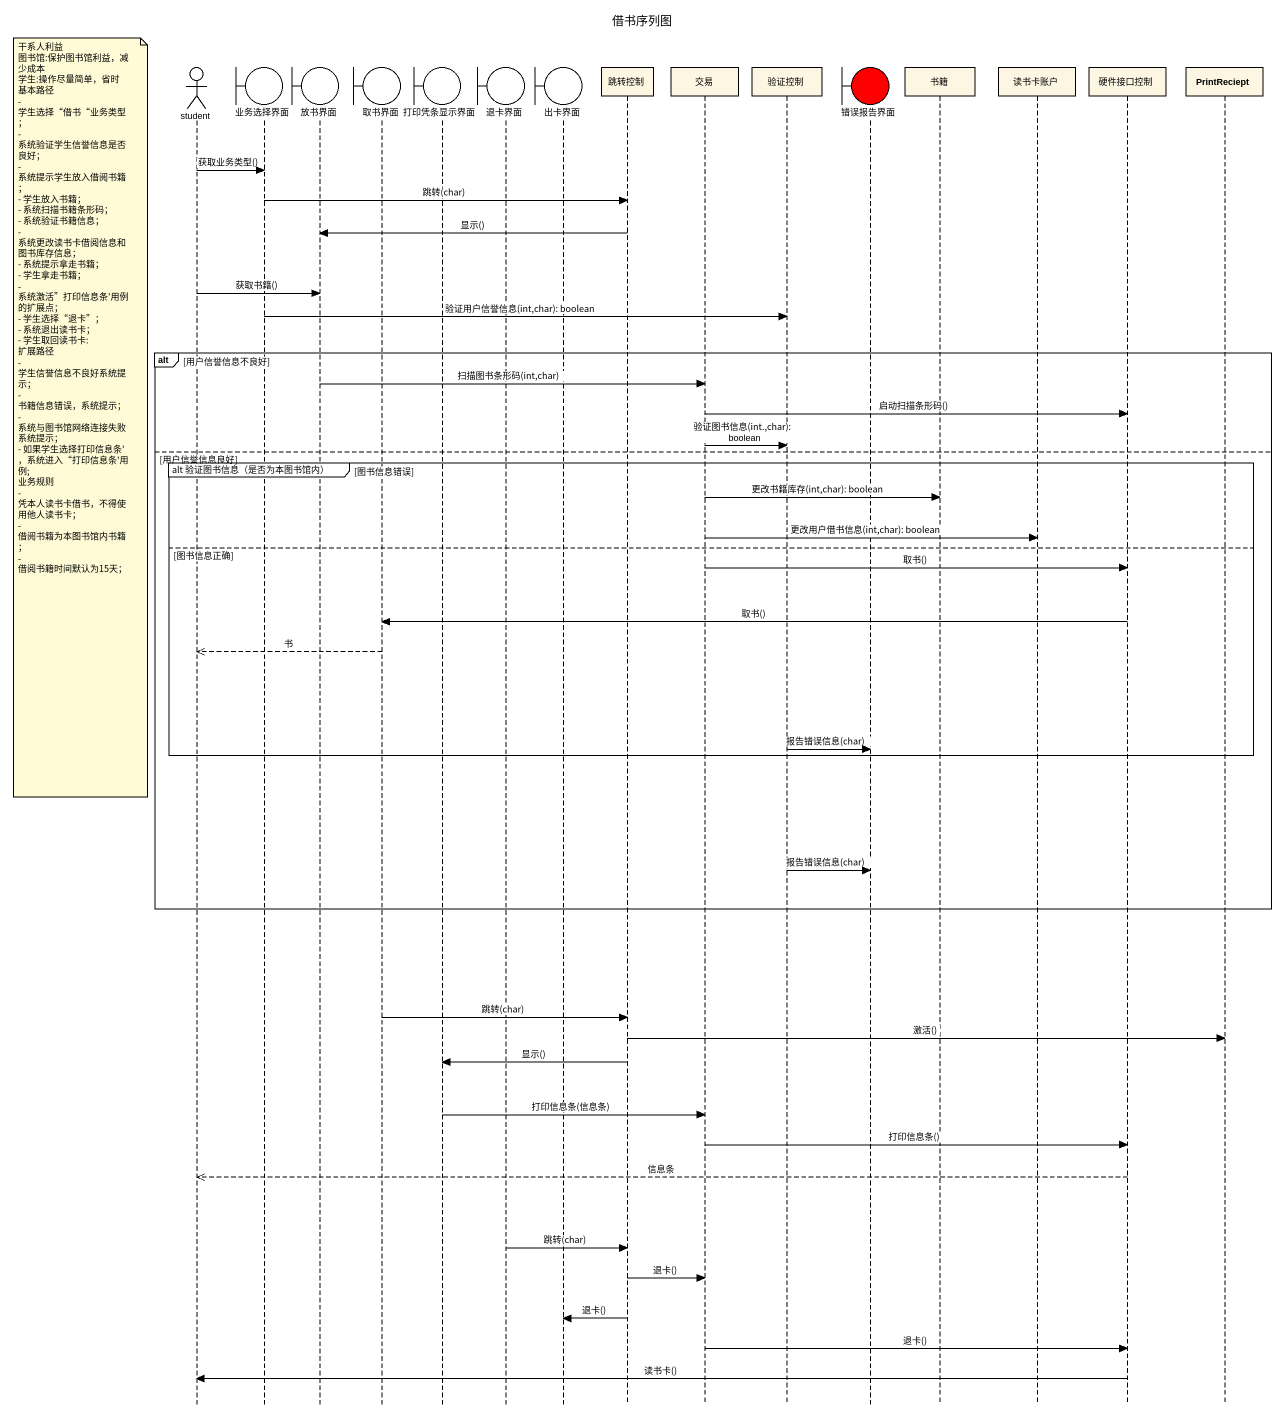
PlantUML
@startuml
title 借书序列图
hide footbox
actor student
boundary 业务选择界面
boundary 放书界面
boundary 取书界面
boundary 打印凭条显示界面
boundary 退卡界面
boundary 出卡界面
participant 跳转控制
participant 交易
participant 验证控制
boundary 错误报告界面 #FF0000
participant 书籍
participant 读书卡账户
participant 硬件接口控制
participant PrintReciept

student -> 业务选择界面 : 获取业务类型()
业务选择界面 -> 跳转控制 : 跳转(char)
跳转控制 -> 放书界面 : 显示()
student -> 放书界面 : 获取书籍()
业务选择界面 -> 验证控制 : 验证用户信誉信息(int,char): boolean
alt 用户信誉信息不良好
  放书界面 -> 交易 : 扫描图书条形码(int,char)
  交易 -> 硬件接口控制 : 启动扫描条形码()
  note left of student
    干系人利益
    图书馆:保护图书馆利益，减少成本
    学生:操作尽量简单，省时
    基本路径
    - 学生选择“借书“业务类型；
    - 系统验证学生信誉信息是否良好；
    - 系统提示学生放入借阅书籍；
    - 学生放入书籍；
    - 系统扫描书籍条形码；
    - 系统验证书籍信息；
    - 系统更改读书卡借阅信息和图书库存信息；
    - 系统提示拿走书籍；
    - 学生拿走书籍；
    - 系统激活”打印信息条'用例的扩展点；
    - 学生选择“退卡”；
    - 系统退出读书卡；
    - 学生取回读书卡:
    扩展路径
    - 学生信誉信息不良好系统提示；
    - 书籍信息错误，系统提示；
    - 系统与图书馆网络连接失败系统提示；
    - 如果学生选择打印信息条' ，系统进入“打印信息条'用例;
    业务规则
    - 凭本人读书卡借书，不得使用他人读书卡；
    - 借阅书籍为本图书馆内书籍；
    - 借阅书籍时间默认为15天；
  end note
  交易 -> 验证控制 : 验证图书信息(int.,char): boolean
else 用户信誉信息良好
  group alt 验证图书信息（是否为本图书馆内） [图书信息错误]
    交易 -> 书籍 : 更改书籍库存(int,char): boolean
    交易 -> 读书卡账户 : 更改用户借书信息(int,char): boolean
  else 图书信息正确
    交易 -> 硬件接口控制 : 取书()
    硬件接口控制 -> 取书界面 : 取书()
    取书界面 -->> student : 书
    验证控制 -> 错误报告界面 : 报告错误信息(char)
  end
  验证控制 -> 错误报告界面 : 报告错误信息(char)
end
取书界面 -> 跳转控制 : 跳转(char)
跳转控制 -> PrintReciept : 激活()
跳转控制 -> 打印凭条显示界面 : 显示()
打印凭条显示界面 -> 交易 : 打印信息条(信息条)
交易 -> 硬件接口控制 : 打印信息条()
硬件接口控制 -->> student : 信息条
退卡界面 -> 跳转控制 : 跳转(char)
跳转控制 -> 交易 : 退卡()
跳转控制 -> 出卡界面 : 退卡()
交易 -> 硬件接口控制 : 退卡()
硬件接口控制 -> student : 读书卡()
@enduml
